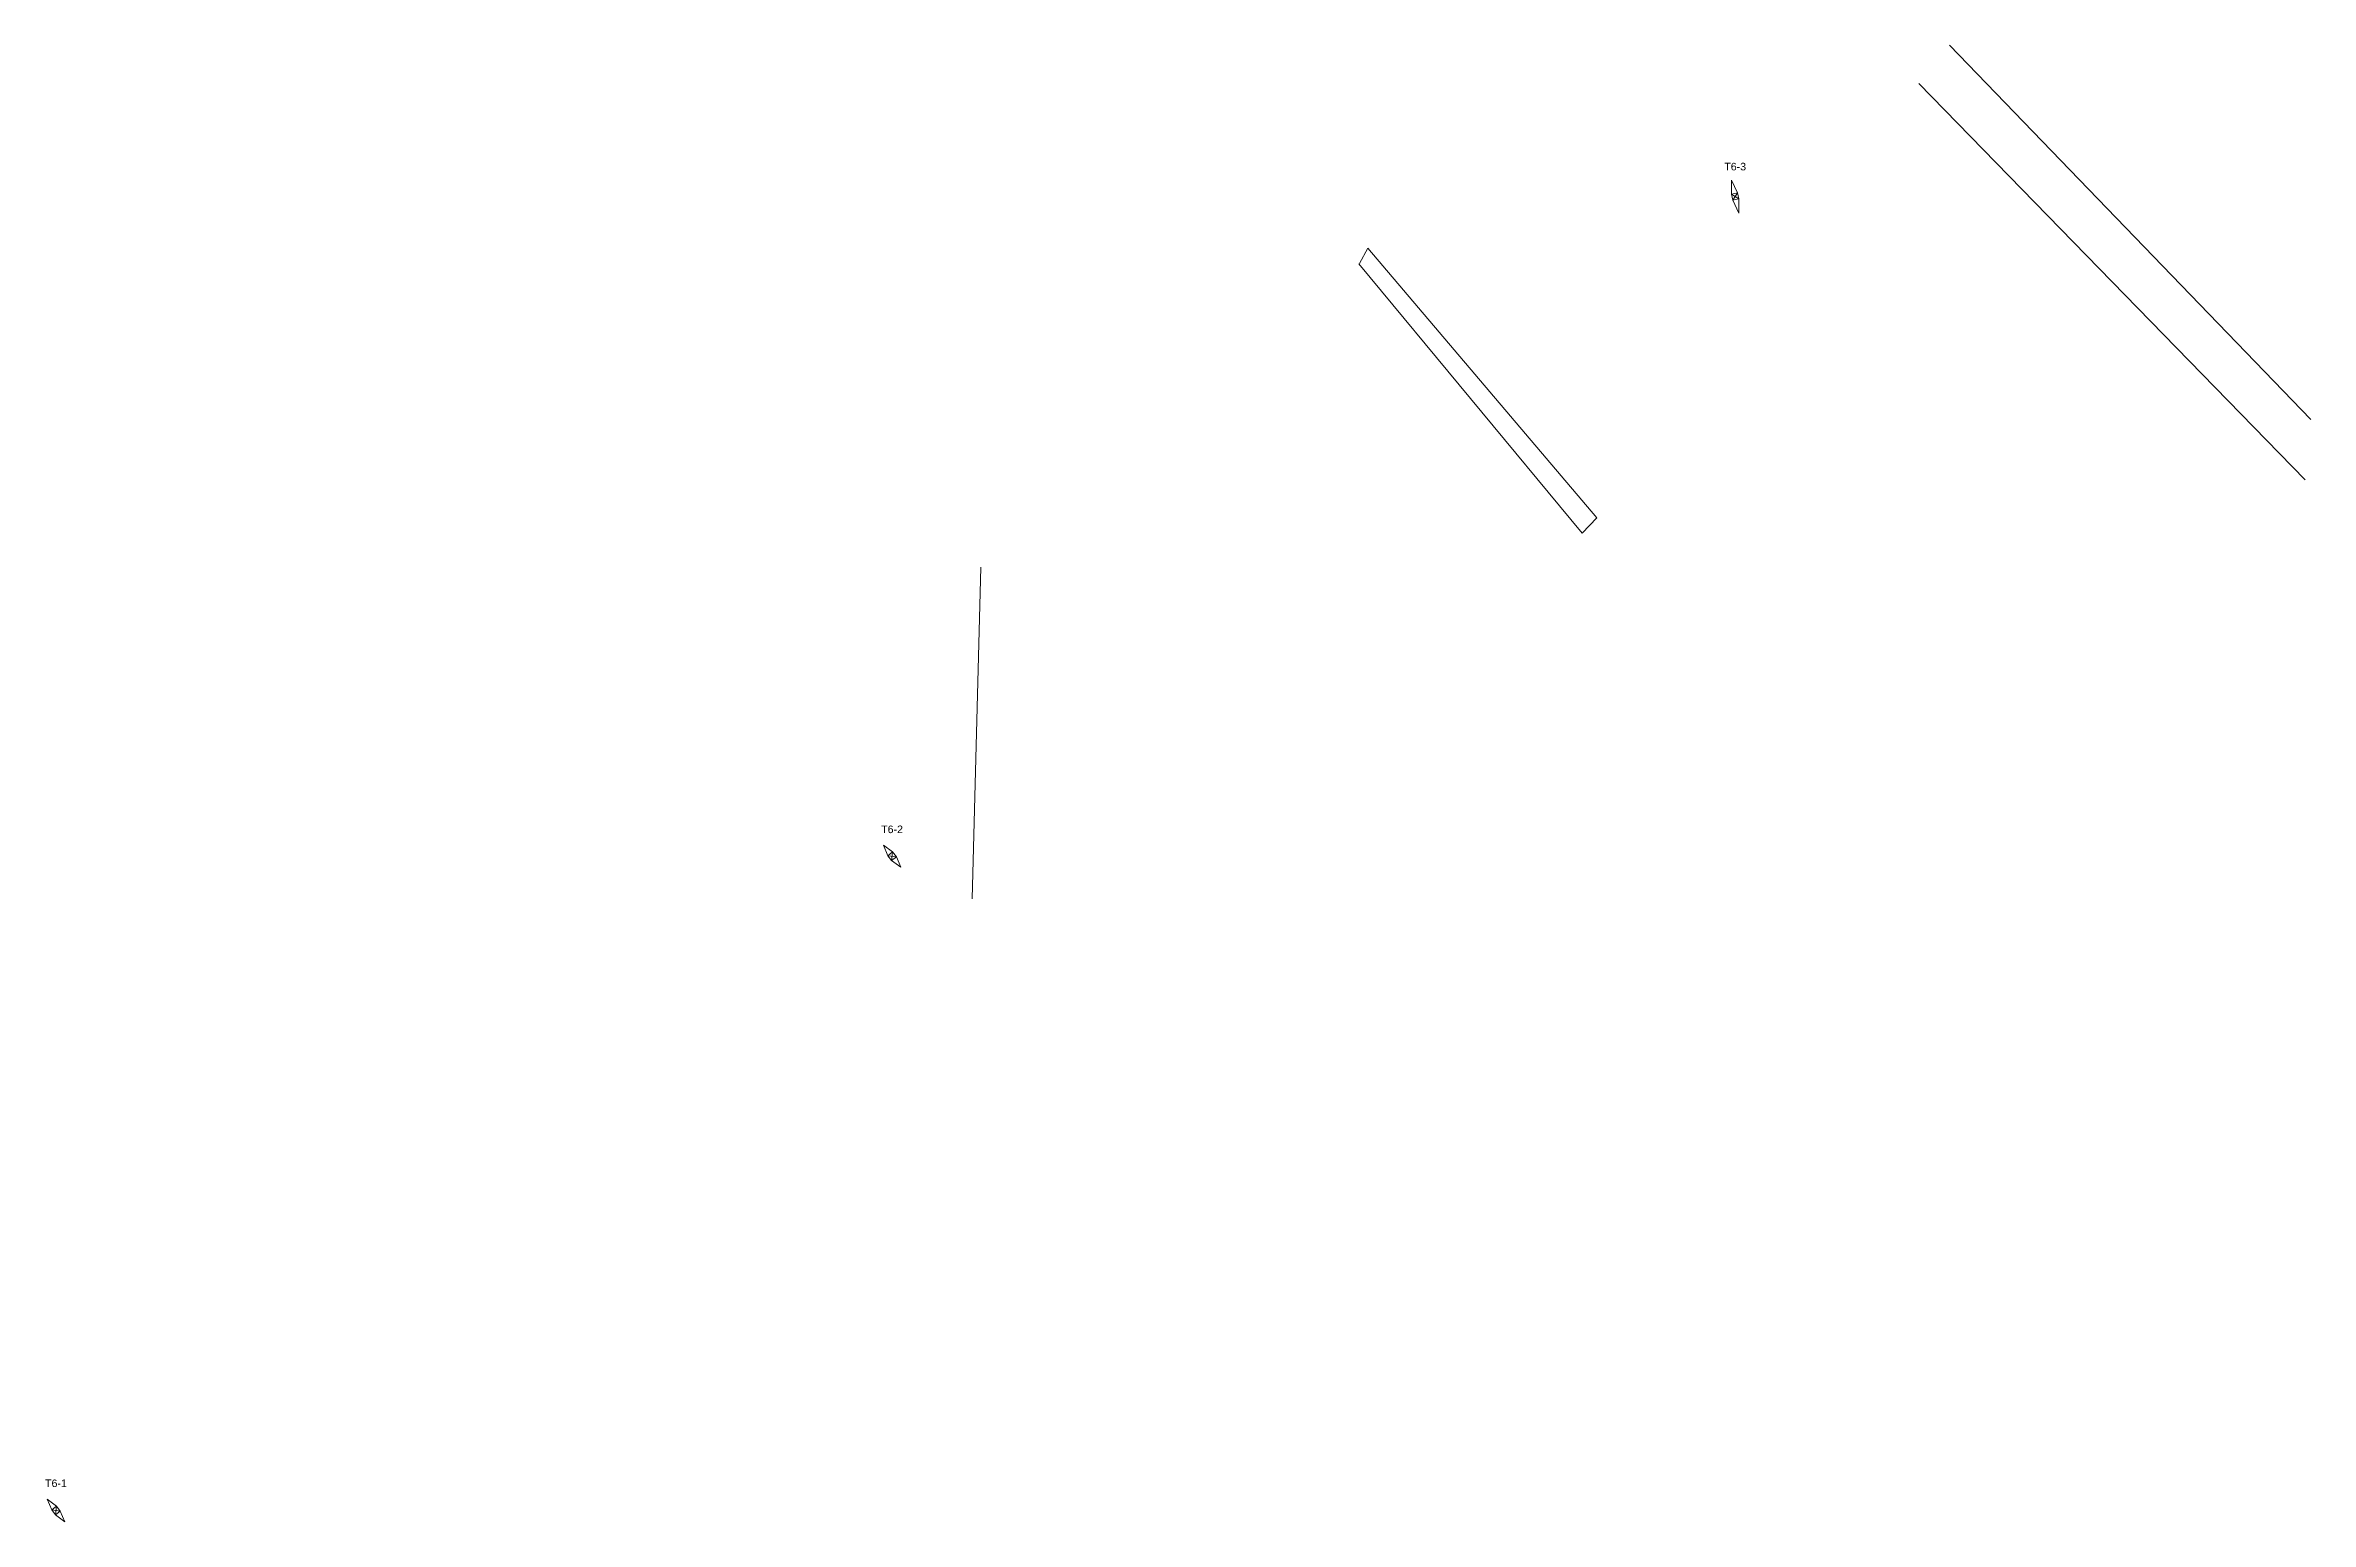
# Model space of a CAD drawing. Header units: metres. Extents: x -4 to 509425, y 7549 to 4732445.
# Drawn here: x -4 to 744, y 7549 to 8037 of the extents above; entities that cross this region are included whole.
import ezdxf

# ---------------------------------------------------------------- set-up
doc = ezdxf.new("R2010")
doc.units = ezdxf.units.M
doc.header["$LTSCALE"] = 0.01
doc.header["$MEASUREMENT"] = 0
for name, color, linetype, lineweight in [('Apoyos__ptw_', 7, 'Continuous', 0), ('Carretera__ptw_', 32, 'Continuous', 0), ('Denominación apoyos__ptw_', 7, 'Continuous', 0), ('Línea eléctrica__ptw_', 1, 'Continuous', 0)]:
    doc.layers.add(name, color=color, linetype=linetype, lineweight=lineweight)
doc.styles.get("Standard").update_dxf_attribs({"font": 'arial.ttf'})

msp = doc.modelspace()

# ---------------------------------------------------------------- linework, layer by layer
at = {"layer": 'Apoyos__ptw_', "color": 2, "linetype": 'Continuous', "flags": 128}
for points in [[(552.831, 7992.413), (552.884, 7987.705), (554.833, 7988.152), (553.331, 7985.756), (555.28, 7986.203), (555.333, 7981.496), (553.331, 7985.756), (552.884, 7987.705), (555.28, 7986.203), (554.833, 7988.152)], [(552.831, 7992.413), (552.884, 7987.705), (554.833, 7988.152), (553.331, 7985.756), (555.28, 7986.203), (555.333, 7981.496), (553.331, 7985.756), (552.884, 7987.705), (555.28, 7986.203), (554.833, 7988.152)], [(273.056, 7772.799), (274.488, 7769.348), (276.062, 7770.581), (275.72, 7767.773), (277.295, 7769.006), (278.727, 7765.555), (275.72, 7767.773), (274.488, 7769.348), (277.295, 7769.006), (276.062, 7770.581)], [(273.056, 7772.799), (274.488, 7769.348), (276.062, 7770.581), (275.72, 7767.773), (277.295, 7769.006), (278.727, 7765.555), (275.72, 7767.773), (274.488, 7769.348), (277.295, 7769.006), (276.062, 7770.581)], [(-2.897, 7556.901), (-1.404, 7553.371), (0.171, 7554.604), (-0.171, 7551.796), (1.404, 7553.029), (2.897, 7549.499), (-0.171, 7551.796), (-1.404, 7553.371), (1.404, 7553.029), (0.171, 7554.604)], [(-2.897, 7556.901), (-1.404, 7553.371), (0.171, 7554.604), (-0.171, 7551.796), (1.404, 7553.029), (2.897, 7549.499), (-0.171, 7551.796), (-1.404, 7553.371), (1.404, 7553.029), (0.171, 7554.604)]]:
    msp.add_lwpolyline(points, close=True, dxfattribs=at)
at = {"layer": 'Carretera__ptw_', "color": 32, "linetype": 'Continuous', "flags": 128}
msp.add_lwpolyline([(429.907, 7964.706), (430.081, 7964.881), (432.874, 7969.943), (432.874, 7969.943), (432.874, 7969.943), (432.874, 7969.943), (432.874, 7969.943), (432.874, 7969.943), (432.874, 7969.943), (432.874, 7969.943), (432.874, 7969.943), (432.874, 7969.943), (432.874, 7969.943), (432.874, 7969.943), (432.874, 7969.943), (432.874, 7969.943), (432.874, 7969.943), (432.874, 7969.943), (432.874, 7969.943), (432.875, 7969.943), (432.875, 7969.943), (432.875, 7969.943), (432.875, 7969.943), (432.875, 7969.943), (432.875, 7969.943), (432.875, 7969.943), (432.875, 7969.943), (432.875, 7969.943), (432.875, 7969.943), (432.875, 7969.943), (432.875, 7969.943), (432.875, 7969.943), (432.875, 7969.943), (432.875, 7969.943), (432.875, 7969.943), (432.875, 7969.943), (432.875, 7969.943), (432.875, 7969.943), (432.875, 7969.943), (432.875, 7969.943), (508.459, 7880.919), (508.459, 7880.919), (508.459, 7880.919), (508.459, 7880.919), (508.459, 7880.919), (508.459, 7880.919), (508.459, 7880.919), (508.459, 7880.919), (508.459, 7880.919), (508.459, 7880.919), (508.459, 7880.919), (508.459, 7880.918), (508.459, 7880.918), (508.459, 7880.918), (508.459, 7880.918), (508.459, 7880.918), (508.459, 7880.918), (508.459, 7880.918), (508.459, 7880.918), (508.459, 7880.918), (508.459, 7880.918), (508.459, 7880.918), (508.459, 7880.918), (508.459, 7880.918), (508.459, 7880.918), (508.459, 7880.918), (508.459, 7880.918), (508.459, 7880.918), (508.459, 7880.918), (503.571, 7875.856), (503.571, 7875.855), (503.571, 7875.855), (503.571, 7875.855), (503.571, 7875.855), (503.571, 7875.855), (503.571, 7875.855), (503.571, 7875.855), (503.571, 7875.855), (503.571, 7875.855), (503.571, 7875.855), (503.571, 7875.855), (503.57, 7875.855), (503.57, 7875.855), (503.57, 7875.855), (503.57, 7875.855), (503.57, 7875.855), (503.57, 7875.855), (503.57, 7875.855), (503.57, 7875.855), (503.57, 7875.855), (503.57, 7875.855), (503.57, 7875.855), (503.57, 7875.855), (503.57, 7875.855), (503.57, 7875.855), (503.57, 7875.855), (503.57, 7875.855), (503.57, 7875.855), (503.57, 7875.855), (503.57, 7875.855), (503.57, 7875.856), (503.57, 7875.856), (429.906, 7964.705), (429.906, 7964.705), (429.906, 7964.705), (429.906, 7964.705), (429.906, 7964.705), (429.906, 7964.705), (429.906, 7964.705), (429.906, 7964.705), (429.906, 7964.705), (429.906, 7964.706), (429.906, 7964.706), (429.906, 7964.706), (429.906, 7964.706), (429.906, 7964.706), (429.906, 7964.706), (429.906, 7964.706), (429.906, 7964.706), (429.906, 7964.706), (429.906, 7964.706), (429.906, 7964.706), (429.906, 7964.706), (429.906, 7964.706), (429.906, 7964.706), (429.906, 7964.706), (429.906, 7964.706), (429.906, 7964.706), (429.906, 7964.706), (429.906, 7964.706), (429.907, 7964.706)], dxfattribs=at)
msp.add_lwpolyline([(429.907, 7964.706), (430.081, 7964.881), (432.874, 7969.943), (432.874, 7969.943), (432.874, 7969.943), (432.874, 7969.943), (432.874, 7969.943), (432.874, 7969.943), (432.874, 7969.943), (432.874, 7969.943), (432.874, 7969.943), (432.874, 7969.943), (432.874, 7969.943), (432.874, 7969.943), (432.874, 7969.943), (432.874, 7969.943), (432.874, 7969.943), (432.874, 7969.943), (432.874, 7969.943), (432.875, 7969.943), (432.875, 7969.943), (432.875, 7969.943), (432.875, 7969.943), (432.875, 7969.943), (432.875, 7969.943), (432.875, 7969.943), (432.875, 7969.943), (432.875, 7969.943), (432.875, 7969.943), (432.875, 7969.943), (432.875, 7969.943), (432.875, 7969.943), (432.875, 7969.943), (432.875, 7969.943), (432.875, 7969.943), (432.875, 7969.943), (432.875, 7969.943), (432.875, 7969.943), (432.875, 7969.943), (432.875, 7969.943), (508.459, 7880.919), (508.459, 7880.919), (508.459, 7880.919), (508.459, 7880.919), (508.459, 7880.919), (508.459, 7880.919), (508.459, 7880.919), (508.459, 7880.919), (508.459, 7880.919), (508.459, 7880.919), (508.459, 7880.919), (508.459, 7880.918), (508.459, 7880.918), (508.459, 7880.918), (508.459, 7880.918), (508.459, 7880.918), (508.459, 7880.918), (508.459, 7880.918), (508.459, 7880.918), (508.459, 7880.918), (508.459, 7880.918), (508.459, 7880.918), (508.459, 7880.918), (508.459, 7880.918), (508.459, 7880.918), (508.459, 7880.918), (508.459, 7880.918), (508.459, 7880.918), (508.459, 7880.918), (503.571, 7875.856), (503.571, 7875.855), (503.571, 7875.855), (503.571, 7875.855), (503.571, 7875.855), (503.571, 7875.855), (503.571, 7875.855), (503.571, 7875.855), (503.571, 7875.855), (503.571, 7875.855), (503.571, 7875.855), (503.571, 7875.855), (503.57, 7875.855), (503.57, 7875.855), (503.57, 7875.855), (503.57, 7875.855), (503.57, 7875.855), (503.57, 7875.855), (503.57, 7875.855), (503.57, 7875.855), (503.57, 7875.855), (503.57, 7875.855), (503.57, 7875.855), (503.57, 7875.855), (503.57, 7875.855), (503.57, 7875.855), (503.57, 7875.855), (503.57, 7875.855), (503.57, 7875.855), (503.57, 7875.855), (503.57, 7875.855), (503.57, 7875.856), (503.57, 7875.856), (429.906, 7964.705), (429.906, 7964.705), (429.906, 7964.705), (429.906, 7964.705), (429.906, 7964.705), (429.906, 7964.705), (429.906, 7964.705), (429.906, 7964.705), (429.906, 7964.705), (429.906, 7964.706), (429.906, 7964.706), (429.906, 7964.706), (429.906, 7964.706), (429.906, 7964.706), (429.906, 7964.706), (429.906, 7964.706), (429.906, 7964.706), (429.906, 7964.706), (429.906, 7964.706), (429.906, 7964.706), (429.906, 7964.706), (429.906, 7964.706), (429.906, 7964.706), (429.906, 7964.706), (429.906, 7964.706), (429.906, 7964.706), (429.906, 7964.706), (429.906, 7964.706), (429.907, 7964.706)], dxfattribs=at)
msp.add_lwpolyline([(429.907, 7964.706), (430.081, 7964.881), (432.874, 7969.943), (432.874, 7969.943), (432.874, 7969.943), (432.874, 7969.943), (432.874, 7969.943), (432.874, 7969.943), (432.874, 7969.943), (432.874, 7969.943), (432.874, 7969.943), (432.874, 7969.943), (432.874, 7969.943), (432.874, 7969.943), (432.874, 7969.943), (432.874, 7969.943), (432.874, 7969.943), (432.874, 7969.943), (432.874, 7969.943), (432.875, 7969.943), (432.875, 7969.943), (432.875, 7969.943), (432.875, 7969.943), (432.875, 7969.943), (432.875, 7969.943), (432.875, 7969.943), (432.875, 7969.943), (432.875, 7969.943), (432.875, 7969.943), (432.875, 7969.943), (432.875, 7969.943), (432.875, 7969.943), (432.875, 7969.943), (432.875, 7969.943), (432.875, 7969.943), (432.875, 7969.943), (432.875, 7969.943), (432.875, 7969.943), (432.875, 7969.943), (432.875, 7969.943), (508.459, 7880.919), (508.459, 7880.919), (508.459, 7880.919), (508.459, 7880.919), (508.459, 7880.919), (508.459, 7880.919), (508.459, 7880.919), (508.459, 7880.919), (508.459, 7880.919), (508.459, 7880.919), (508.459, 7880.919), (508.459, 7880.918), (508.459, 7880.918), (508.459, 7880.918), (508.459, 7880.918), (508.459, 7880.918), (508.459, 7880.918), (508.459, 7880.918), (508.459, 7880.918), (508.459, 7880.918), (508.459, 7880.918), (508.459, 7880.918), (508.459, 7880.918), (508.459, 7880.918), (508.459, 7880.918), (508.459, 7880.918), (508.459, 7880.918), (508.459, 7880.918), (508.459, 7880.918), (503.571, 7875.856), (503.571, 7875.855), (503.571, 7875.855), (503.571, 7875.855), (503.571, 7875.855), (503.571, 7875.855), (503.571, 7875.855), (503.571, 7875.855), (503.571, 7875.855), (503.571, 7875.855), (503.571, 7875.855), (503.571, 7875.855), (503.57, 7875.855), (503.57, 7875.855), (503.57, 7875.855), (503.57, 7875.855), (503.57, 7875.855), (503.57, 7875.855), (503.57, 7875.855), (503.57, 7875.855), (503.57, 7875.855), (503.57, 7875.855), (503.57, 7875.855), (503.57, 7875.855), (503.57, 7875.855), (503.57, 7875.855), (503.57, 7875.855), (503.57, 7875.855), (503.57, 7875.855), (503.57, 7875.855), (503.57, 7875.855), (503.57, 7875.856), (503.57, 7875.856), (429.906, 7964.705), (429.906, 7964.705), (429.906, 7964.705), (429.906, 7964.705), (429.906, 7964.705), (429.906, 7964.705), (429.906, 7964.705), (429.906, 7964.705), (429.906, 7964.705), (429.906, 7964.706), (429.906, 7964.706), (429.906, 7964.706), (429.906, 7964.706), (429.906, 7964.706), (429.906, 7964.706), (429.906, 7964.706), (429.906, 7964.706), (429.906, 7964.706), (429.906, 7964.706), (429.906, 7964.706), (429.906, 7964.706), (429.906, 7964.706), (429.906, 7964.706), (429.906, 7964.706), (429.906, 7964.706), (429.906, 7964.706), (429.906, 7964.706), (429.906, 7964.706), (429.907, 7964.706)], dxfattribs=at)
msp.add_lwpolyline([(429.907, 7964.706), (430.081, 7964.881), (432.874, 7969.943), (432.874, 7969.943), (432.874, 7969.943), (432.874, 7969.943), (432.874, 7969.943), (432.874, 7969.943), (432.874, 7969.943), (432.874, 7969.943), (432.874, 7969.943), (432.874, 7969.943), (432.874, 7969.943), (432.874, 7969.943), (432.874, 7969.943), (432.874, 7969.943), (432.874, 7969.943), (432.874, 7969.943), (432.874, 7969.943), (432.875, 7969.943), (432.875, 7969.943), (432.875, 7969.943), (432.875, 7969.943), (432.875, 7969.943), (432.875, 7969.943), (432.875, 7969.943), (432.875, 7969.943), (432.875, 7969.943), (432.875, 7969.943), (432.875, 7969.943), (432.875, 7969.943), (432.875, 7969.943), (432.875, 7969.943), (432.875, 7969.943), (432.875, 7969.943), (432.875, 7969.943), (432.875, 7969.943), (432.875, 7969.943), (432.875, 7969.943), (432.875, 7969.943), (508.459, 7880.919), (508.459, 7880.919), (508.459, 7880.919), (508.459, 7880.919), (508.459, 7880.919), (508.459, 7880.919), (508.459, 7880.919), (508.459, 7880.919), (508.459, 7880.919), (508.459, 7880.919), (508.459, 7880.919), (508.459, 7880.918), (508.459, 7880.918), (508.459, 7880.918), (508.459, 7880.918), (508.459, 7880.918), (508.459, 7880.918), (508.459, 7880.918), (508.459, 7880.918), (508.459, 7880.918), (508.459, 7880.918), (508.459, 7880.918), (508.459, 7880.918), (508.459, 7880.918), (508.459, 7880.918), (508.459, 7880.918), (508.459, 7880.918), (508.459, 7880.918), (508.459, 7880.918), (503.571, 7875.856), (503.571, 7875.855), (503.571, 7875.855), (503.571, 7875.855), (503.571, 7875.855), (503.571, 7875.855), (503.571, 7875.855), (503.571, 7875.855), (503.571, 7875.855), (503.571, 7875.855), (503.571, 7875.855), (503.571, 7875.855), (503.57, 7875.855), (503.57, 7875.855), (503.57, 7875.855), (503.57, 7875.855), (503.57, 7875.855), (503.57, 7875.855), (503.57, 7875.855), (503.57, 7875.855), (503.57, 7875.855), (503.57, 7875.855), (503.57, 7875.855), (503.57, 7875.855), (503.57, 7875.855), (503.57, 7875.855), (503.57, 7875.855), (503.57, 7875.855), (503.57, 7875.855), (503.57, 7875.855), (503.57, 7875.855), (503.57, 7875.856), (503.57, 7875.856), (429.906, 7964.705), (429.906, 7964.705), (429.906, 7964.705), (429.906, 7964.705), (429.906, 7964.705), (429.906, 7964.705), (429.906, 7964.705), (429.906, 7964.705), (429.906, 7964.705), (429.906, 7964.706), (429.906, 7964.706), (429.906, 7964.706), (429.906, 7964.706), (429.906, 7964.706), (429.906, 7964.706), (429.906, 7964.706), (429.906, 7964.706), (429.906, 7964.706), (429.906, 7964.706), (429.906, 7964.706), (429.906, 7964.706), (429.906, 7964.706), (429.906, 7964.706), (429.906, 7964.706), (429.906, 7964.706), (429.906, 7964.706), (429.906, 7964.706), (429.906, 7964.706), (429.907, 7964.706)], dxfattribs=at)
at = {"layer": 'Línea eléctrica__ptw_', "color": 1, "linetype": 'Continuous', "flags": 128}
for points in [[(743.979, 7913.342), (624.757, 8036.885)], [(743.979, 7913.342), (624.757, 8036.885)], [(742.19, 7893.399), (614.632, 8024.23)], [(742.19, 7893.399), (614.632, 8024.23)], [(305.23, 7864.554), (302.262, 7755.106)], [(305.23, 7864.554), (302.262, 7755.106)]]:
    msp.add_lwpolyline(points, dxfattribs=at)

# ---------------------------------------------------------------- texts
at = {"layer": 'Denominación apoyos__ptw_', "color": 2, "linetype": 'Continuous', "char_height": 2.5, "attachment_point": 8, "line_spacing_factor": 0.5}
for s, insert in [('T6-3', (554.082, 7995.554)), ('T6-3', (554.082, 7995.554)), ('T6-2', (275.891, 7776.777)), ('T6-2', (275.891, 7776.777)), ('T6-1', (0, 7560.9)), ('T6-1', (0, 7560.9))]:
    msp.add_mtext(s, dxfattribs=dict(at, insert=insert))

doc.saveas('drawing.dxf')
